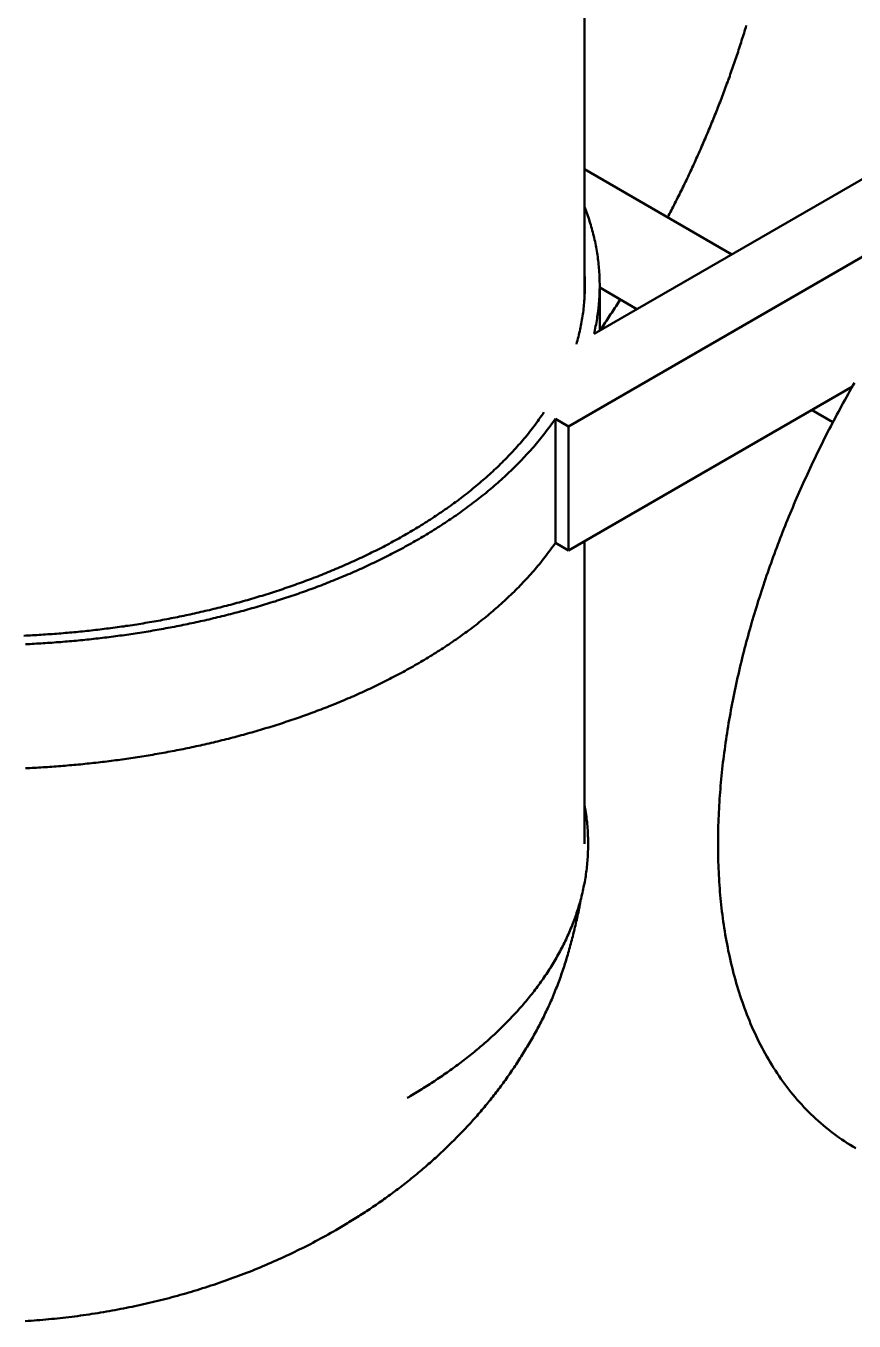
# Model space of a CAD drawing. Header units: millimetres. Extents: x 0 to 594, y 0 to 420.
# Drawn here: x 481.54 to 503.34, y 199.09 to 233.19 of the extents above; entities that cross this region are included whole.
import ezdxf

# ---------------------------------------------------------------- set-up
doc = ezdxf.new("R2010")
doc.units = ezdxf.units.MM
doc.layers.add('01-VISIBLE', color=7, linetype='CONTINUOUS', lineweight=50)

msp = doc.modelspace()

# ---------------------------------------------------------------- linework, layer by layer
at = {"layer": '01-VISIBLE'}
for p, q in [((496.247, 226.027), (496.247, 250.982)), ((496.498, 225.081), (509.453, 232.56)), ((495.822, 222.649), (507.545, 229.417)), ((496.247, 229.419), (500.129, 227.177)), ((496.647, 225.167), (496.647, 226.353)), ((496.647, 226.301), (497.629, 225.734)), ((495.822, 219.383), (503.3, 223.701)), ((502.225, 223.08), (502.785, 222.757)), ((495.481, 219.581), (495.481, 222.847)), ((495.481, 222.847), (495.822, 222.649)), ((495.822, 219.383), (495.822, 222.649)), ((496.247, 211.657), (496.247, 219.629)), ((495.481, 219.581), (495.822, 219.383))]:
    msp.add_line(p, q, dxfattribs=at)
for points in [[(500.506, 233.203), (500.492, 233.153), (500.476, 233.104), (500.461, 233.054), (500.446, 233.004), (500.431, 232.954), (500.415, 232.905), (500.4, 232.855), (500.384, 232.805), (500.368, 232.756), (500.352, 232.706), (500.337, 232.657), (500.321, 232.607), (500.304, 232.558), (500.288, 232.508), (500.272, 232.459), (500.255, 232.409), (500.239, 232.36), (500.222, 232.311), (500.206, 232.261), (500.189, 232.212), (500.172, 232.163), (500.155, 232.114), (500.138, 232.064), (500.121, 232.015), (500.103, 231.966), (500.086, 231.917), (500.069, 231.868), (500.051, 231.819), (500.033, 231.77), (500.016, 231.721), (499.998, 231.672), (499.98, 231.623), (499.962, 231.575), (499.944, 231.526), (499.926, 231.477), (499.907, 231.428), (499.889, 231.38), (499.871, 231.331), (499.852, 231.282), (499.833, 231.234), (499.815, 231.185), (499.796, 231.137), (499.777, 231.088), (499.758, 231.04), (499.739, 230.991), (499.72, 230.943), (499.701, 230.894), (499.681, 230.846), (499.662, 230.798), (499.642, 230.75), (499.623, 230.701), (499.603, 230.653), (499.583, 230.605), (499.563, 230.557), (499.543, 230.509), (499.523, 230.461), (499.503, 230.413), (499.483, 230.365), (499.463, 230.317), (499.442, 230.269), (499.422, 230.221), (499.401, 230.173), (499.381, 230.126), (499.36, 230.078), (499.339, 230.03), (499.318, 229.982), (499.297, 229.935), (499.276, 229.887), (499.255, 229.84), (499.234, 229.792), (499.212, 229.745), (499.191, 229.697), (499.169, 229.65), (499.148, 229.602), (499.126, 229.555), (499.104, 229.508), (499.083, 229.46), (499.061, 229.413), (499.039, 229.366), (499.017, 229.319), (498.994, 229.272), (498.972, 229.225), (498.95, 229.178), (498.928, 229.131), (498.905, 229.084), (498.882, 229.037), (498.86, 228.99), (498.837, 228.943), (498.814, 228.896), (498.791, 228.85), (498.768, 228.803), (498.745, 228.756), (498.722, 228.71), (498.699, 228.663), (498.676, 228.617), (498.652, 228.57), (498.629, 228.524), (498.605, 228.477), (498.582, 228.431), (498.558, 228.384), (498.534, 228.338), (498.51, 228.292), (498.486, 228.246), (498.462, 228.2), (498.438, 228.153)], [(496.647, 226.353), (496.647, 226.404), (496.646, 226.455), (496.645, 226.506), (496.643, 226.556), (496.641, 226.607), (496.638, 226.657), (496.635, 226.708), (496.632, 226.759), (496.628, 226.809), (496.623, 226.86), (496.618, 226.91), (496.613, 226.96), (496.607, 227.011), (496.601, 227.061), (496.594, 227.111), (496.587, 227.162), (496.579, 227.212), (496.571, 227.262), (496.563, 227.312), (496.554, 227.362), (496.544, 227.411), (496.534, 227.461), (496.524, 227.511), (496.513, 227.56), (496.502, 227.61), (496.49, 227.659), (496.478, 227.708), (496.466, 227.757), (496.453, 227.806), (496.439, 227.855), (496.425, 227.904), (496.411, 227.953), (496.397, 228.001), (496.382, 228.05), (496.366, 228.098), (496.35, 228.146), (496.334, 228.194), (496.317, 228.242), (496.3, 228.29), (496.283, 228.337), (496.265, 228.385), (496.247, 228.432)], [(496.257, 226.353), (496.257, 226.408), (496.256, 226.462), (496.254, 226.517), (496.252, 226.571), (496.25, 226.626), (496.247, 226.68)], [(496.033, 224.812), (496.047, 224.861), (496.06, 224.909), (496.073, 224.958), (496.086, 225.007), (496.098, 225.056), (496.11, 225.105), (496.121, 225.154), (496.132, 225.203), (496.143, 225.252), (496.153, 225.302), (496.162, 225.351), (496.172, 225.401), (496.18, 225.45), (496.188, 225.5), (496.196, 225.55), (496.203, 225.6), (496.21, 225.65), (496.217, 225.7), (496.223, 225.75), (496.228, 225.8), (496.233, 225.85), (496.238, 225.9), (496.242, 225.951), (496.245, 226.001), (496.248, 226.051), (496.251, 226.101), (496.253, 226.152), (496.255, 226.202), (496.256, 226.253), (496.257, 226.303), (496.257, 226.353)], [(496.498, 225.081), (496.51, 225.131), (496.521, 225.181), (496.531, 225.231), (496.541, 225.282), (496.551, 225.332), (496.56, 225.383), (496.569, 225.433), (496.578, 225.484), (496.585, 225.535), (496.593, 225.585), (496.6, 225.636), (496.606, 225.687), (496.612, 225.738), (496.618, 225.789), (496.623, 225.841), (496.627, 225.892), (496.631, 225.943), (496.635, 225.994), (496.638, 226.045), (496.641, 226.097), (496.643, 226.148), (496.645, 226.199), (496.646, 226.251), (496.647, 226.302), (496.647, 226.353)], [(497.188, 225.988), (497.161, 225.945), (497.133, 225.901), (497.105, 225.858), (497.077, 225.814), (497.049, 225.771), (497.021, 225.727), (496.993, 225.684), (496.965, 225.641), (496.936, 225.598), (496.908, 225.555), (496.88, 225.511), (496.851, 225.468), (496.823, 225.425), (496.794, 225.382), (496.765, 225.34), (496.736, 225.297), (496.708, 225.254), (496.679, 225.211), (496.65, 225.168)], [(503.356, 223.798), (503.313, 223.722), (503.269, 223.647), (503.226, 223.57), (503.184, 223.494), (503.141, 223.418), (503.099, 223.342), (503.057, 223.265), (503.015, 223.188), (502.973, 223.112), (502.932, 223.035), (502.891, 222.958), (502.85, 222.881), (502.809, 222.803), (502.768, 222.726), (502.728, 222.649), (502.688, 222.571), (502.648, 222.493), (502.609, 222.415), (502.569, 222.338), (502.53, 222.259), (502.491, 222.181), (502.452, 222.103), (502.414, 222.025), (502.376, 221.946), (502.338, 221.868), (502.3, 221.789), (502.262, 221.71), (502.225, 221.631), (502.188, 221.552), (502.151, 221.473), (502.114, 221.394), (502.078, 221.314), (502.042, 221.235), (502.006, 221.155), (501.97, 221.075), (501.935, 220.996), (501.899, 220.916), (501.864, 220.836), (501.83, 220.755), (501.795, 220.675), (501.761, 220.595), (501.727, 220.514), (501.693, 220.434), (501.66, 220.353), (501.626, 220.273), (501.593, 220.192), (501.56, 220.111), (501.528, 220.03), (501.496, 219.949), (501.463, 219.867), (501.432, 219.786), (501.4, 219.705), (501.369, 219.623), (501.338, 219.541), (501.307, 219.46), (501.276, 219.378), (501.246, 219.296), (501.216, 219.214), (501.186, 219.132), (501.157, 219.05), (501.128, 218.967), (501.099, 218.885), (501.07, 218.802), (501.041, 218.72), (501.013, 218.637), (500.985, 218.555), (500.958, 218.472), (500.93, 218.389), (500.903, 218.306), (500.876, 218.223), (500.85, 218.139), (500.823, 218.056), (500.797, 217.973), (500.772, 217.889), (500.746, 217.806), (500.721, 217.722), (500.696, 217.639), (500.671, 217.555), (500.647, 217.471), (500.623, 217.387), (500.599, 217.303), (500.576, 217.219), (500.552, 217.135), (500.53, 217.05), (500.507, 216.966), (500.485, 216.882), (500.463, 216.797), (500.441, 216.712), (500.419, 216.628), (500.398, 216.543), (500.377, 216.458), (500.357, 216.373), (500.337, 216.288), (500.317, 216.203), (500.297, 216.118), (500.278, 216.033), (500.259, 215.948), (500.24, 215.862), (500.222, 215.777), (500.204, 215.692), (500.186, 215.606), (500.169, 215.521), (500.152, 215.435), (500.135, 215.349), (500.119, 215.263), (500.103, 215.178), (500.087, 215.092), (500.072, 215.006), (500.056, 214.92), (500.042, 214.834), (500.027, 214.747), (500.013, 214.661), (500, 214.575), (499.986, 214.489), (499.973, 214.402), (499.961, 214.316), (499.949, 214.229), (499.937, 214.143), (499.925, 214.056), (499.914, 213.97), (499.903, 213.883), (499.893, 213.796), (499.883, 213.71), (499.873, 213.623), (499.864, 213.536), (499.855, 213.449), (499.846, 213.362), (499.838, 213.275), (499.831, 213.188), (499.823, 213.101), (499.816, 213.014), (499.81, 212.927), (499.804, 212.84), (499.798, 212.753), (499.793, 212.666), (499.788, 212.578), (499.783, 212.491), (499.779, 212.404), (499.776, 212.317), (499.773, 212.229), (499.77, 212.142), (499.768, 212.055), (499.766, 211.967), (499.764, 211.88), (499.764, 211.793), (499.763, 211.705), (499.763, 211.618), (499.763, 211.531), (499.764, 211.443), (499.766, 211.356), (499.768, 211.269), (499.77, 211.182), (499.773, 211.094), (499.776, 211.007), (499.78, 210.92), (499.784, 210.833), (499.789, 210.745), (499.794, 210.658), (499.8, 210.571), (499.807, 210.484), (499.813, 210.397), (499.821, 210.31), (499.829, 210.223), (499.837, 210.136), (499.846, 210.049), (499.856, 209.962), (499.866, 209.876), (499.877, 209.789), (499.888, 209.702), (499.9, 209.616), (499.912, 209.529), (499.925, 209.443), (499.939, 209.357), (499.953, 209.271), (499.968, 209.184), (499.983, 209.098), (500, 209.013), (500.016, 208.927), (500.033, 208.841), (500.051, 208.756), (500.07, 208.671), (500.089, 208.585), (500.109, 208.5), (500.13, 208.415), (500.151, 208.331), (500.173, 208.246), (500.195, 208.162), (500.219, 208.078), (500.243, 207.994), (500.267, 207.91), (500.293, 207.826), (500.319, 207.743), (500.346, 207.66), (500.373, 207.577), (500.402, 207.494), (500.431, 207.412), (500.46, 207.33), (500.491, 207.248), (500.522, 207.167), (500.554, 207.085), (500.587, 207.004), (500.621, 206.924), (500.655, 206.844), (500.691, 206.764), (500.727, 206.684), (500.764, 206.605), (500.801, 206.526), (500.84, 206.448), (500.879, 206.37), (500.92, 206.292), (500.961, 206.215), (501.003, 206.139), (501.045, 206.063), (501.089, 205.987), (501.133, 205.912), (501.179, 205.837), (501.225, 205.763), (501.272, 205.69), (501.32, 205.617), (501.369, 205.544), (501.419, 205.472), (501.469, 205.401), (501.521, 205.331), (501.573, 205.261), (501.626, 205.192), (501.681, 205.123), (501.736, 205.055), (501.792, 204.988), (501.849, 204.922), (501.906, 204.857), (501.965, 204.792), (502.024, 204.728), (502.085, 204.665), (502.146, 204.602), (502.208, 204.541), (502.271, 204.48), (502.335, 204.421), (502.399, 204.362), (502.465, 204.304), (502.531, 204.248), (502.598, 204.192), (502.666, 204.137), (502.735, 204.083), (502.805, 204.03), (502.875, 203.978), (502.946, 203.927), (503.018, 203.878), (503.09, 203.829), (503.163, 203.781), (503.237, 203.735), (503.312, 203.69), (503.387, 203.645)], [(495.18, 223.02), (495.148, 222.973), (495.115, 222.925), (495.082, 222.878), (495.049, 222.831), (495.016, 222.785), (494.982, 222.738), (494.947, 222.692), (494.913, 222.646), (494.878, 222.601), (494.843, 222.555), (494.807, 222.51), (494.772, 222.465), (494.735, 222.421), (494.699, 222.376), (494.662, 222.332), (494.625, 222.288), (494.588, 222.244), (494.55, 222.201), (494.512, 222.158), (494.474, 222.115), (494.436, 222.072), (494.397, 222.03), (494.358, 221.987), (494.319, 221.945), (494.28, 221.904), (494.24, 221.862), (494.2, 221.821), (494.16, 221.78), (494.119, 221.739), (494.079, 221.699), (494.038, 221.658), (493.997, 221.618), (493.955, 221.578), (493.914, 221.539), (493.872, 221.5), (493.83, 221.46), (493.787, 221.421), (493.745, 221.383), (493.702, 221.344), (493.659, 221.306), (493.616, 221.268), (493.573, 221.23), (493.529, 221.193), (493.486, 221.156), (493.442, 221.119), (493.398, 221.082), (493.354, 221.045), (493.309, 221.009), (493.264, 220.973), (493.22, 220.937), (493.175, 220.901), (493.13, 220.865), (493.084, 220.83), (493.039, 220.795), (492.993, 220.76), (492.947, 220.726), (492.901, 220.691), (492.855, 220.657), (492.809, 220.623), (492.762, 220.589), (492.716, 220.556), (492.669, 220.522), (492.622, 220.489), (492.575, 220.456), (492.528, 220.423), (492.48, 220.391), (492.433, 220.359), (492.385, 220.326), (492.338, 220.295), (492.29, 220.263), (492.242, 220.231), (492.194, 220.2), (492.145, 220.169), (492.097, 220.138), (492.048, 220.107), (492, 220.077), (491.951, 220.046), (491.902, 220.016), (491.853, 219.986), (491.804, 219.957), (491.754, 219.927), (491.705, 219.898), (491.656, 219.869), (491.606, 219.84), (491.556, 219.811), (491.506, 219.782), (491.457, 219.754), (491.406, 219.726), (491.356, 219.698), (491.306, 219.67), (491.256, 219.642), (491.205, 219.615), (491.155, 219.587), (491.104, 219.56), (491.053, 219.533), (491.003, 219.507), (490.952, 219.48), (490.901, 219.454), (490.849, 219.428), (490.798, 219.402), (490.747, 219.376), (490.696, 219.35), (490.644, 219.325), (490.593, 219.299), (490.541, 219.274), (490.489, 219.249), (490.437, 219.224), (490.385, 219.2), (490.333, 219.175), (490.281, 219.151), (490.229, 219.127), (490.177, 219.103), (490.125, 219.079), (490.072, 219.056), (490.02, 219.032), (489.967, 219.009), (489.915, 218.986), (489.862, 218.963), (489.809, 218.94), (489.757, 218.917), (489.704, 218.895), (489.651, 218.873), (489.598, 218.851), (489.545, 218.829), (489.492, 218.807), (489.438, 218.785), (489.385, 218.764), (489.332, 218.742), (489.278, 218.721), (489.225, 218.7), (489.171, 218.679), (489.118, 218.659), (489.064, 218.638), (489.01, 218.618), (488.957, 218.598), (488.903, 218.578), (488.849, 218.558), (488.795, 218.538), (488.741, 218.518), (488.687, 218.499), (488.633, 218.48), (488.579, 218.46), (488.525, 218.441), (488.47, 218.423), (488.416, 218.404), (488.362, 218.385), (488.307, 218.367), (488.253, 218.349), (488.198, 218.331), (488.144, 218.313), (488.089, 218.295), (488.034, 218.277), (487.98, 218.26), (487.925, 218.242), (487.87, 218.225), (487.815, 218.208), (487.76, 218.191), (487.705, 218.174), (487.65, 218.158), (487.595, 218.141), (487.54, 218.125), (487.485, 218.109), (487.43, 218.093), (487.375, 218.077), (487.32, 218.061), (487.264, 218.045), (487.209, 218.03), (487.154, 218.015), (487.098, 217.999), (487.043, 217.984), (486.987, 217.969), (486.932, 217.954), (486.876, 217.94), (486.821, 217.925), (486.765, 217.911), (486.71, 217.897), (486.654, 217.883), (486.598, 217.869), (486.542, 217.855), (486.487, 217.841), (486.431, 217.827), (486.375, 217.814), (486.319, 217.801), (486.263, 217.788), (486.207, 217.775), (486.151, 217.762), (486.095, 217.749), (486.039, 217.736), (485.983, 217.724), (485.927, 217.711), (485.871, 217.699), (485.815, 217.687), (485.759, 217.675), (485.702, 217.663), (485.646, 217.652), (485.59, 217.64), (485.534, 217.629), (485.477, 217.617), (485.421, 217.606), (485.365, 217.595), (485.308, 217.584), (485.252, 217.573), (485.195, 217.563), (485.139, 217.552), (485.082, 217.542), (485.026, 217.532), (484.969, 217.521), (484.913, 217.511), (484.856, 217.501), (484.8, 217.492), (484.743, 217.482), (484.686, 217.473), (484.63, 217.463), (484.573, 217.454), (484.516, 217.445), (484.46, 217.436), (484.403, 217.427), (484.346, 217.418), (484.289, 217.41), (484.232, 217.401), (484.176, 217.393), (484.119, 217.384), (484.062, 217.376), (484.005, 217.368), (483.948, 217.36), (483.891, 217.353), (483.834, 217.345), (483.777, 217.338), (483.72, 217.33), (483.663, 217.323), (483.606, 217.316), (483.549, 217.309), (483.492, 217.302), (483.435, 217.295), (483.378, 217.289), (483.321, 217.282), (483.264, 217.276), (483.207, 217.269), (483.15, 217.263), (483.093, 217.257), (483.036, 217.251), (482.978, 217.246), (482.921, 217.24), (482.864, 217.234), (482.807, 217.229), (482.75, 217.224), (482.692, 217.219), (482.635, 217.214), (482.578, 217.209), (482.521, 217.204), (482.464, 217.199), (482.406, 217.195), (482.349, 217.19), (482.292, 217.186), (482.234, 217.182), (482.177, 217.178), (482.12, 217.174), (482.063, 217.17), (482.005, 217.166), (481.948, 217.162), (481.891, 217.159), (481.833, 217.156), (481.776, 217.152), (481.719, 217.149), (481.661, 217.146), (481.604, 217.143), (481.546, 217.141), (481.489, 217.138)], [(495.481, 222.847), (495.447, 222.799), (495.414, 222.751), (495.38, 222.704), (495.346, 222.657), (495.311, 222.61), (495.276, 222.564), (495.241, 222.518), (495.205, 222.472), (495.169, 222.426), (495.133, 222.38), (495.097, 222.335), (495.06, 222.29), (495.023, 222.245), (494.985, 222.201), (494.948, 222.156), (494.91, 222.112), (494.871, 222.069), (494.833, 222.025), (494.794, 221.982), (494.755, 221.939), (494.716, 221.896), (494.676, 221.853), (494.636, 221.811), (494.596, 221.769), (494.556, 221.727), (494.515, 221.685), (494.474, 221.644), (494.433, 221.603), (494.392, 221.562), (494.35, 221.521), (494.308, 221.481), (494.266, 221.44), (494.224, 221.4), (494.182, 221.361), (494.139, 221.321), (494.096, 221.282), (494.053, 221.243), (494.009, 221.204), (493.966, 221.166), (493.922, 221.127), (493.878, 221.089), (493.834, 221.051), (493.79, 221.013), (493.745, 220.976), (493.701, 220.939), (493.656, 220.902), (493.611, 220.865), (493.565, 220.829), (493.52, 220.792), (493.474, 220.756), (493.429, 220.72), (493.383, 220.685), (493.337, 220.649), (493.29, 220.614), (493.244, 220.579), (493.197, 220.544), (493.15, 220.509), (493.103, 220.475), (493.056, 220.441), (493.009, 220.407), (492.962, 220.373), (492.914, 220.34), (492.867, 220.306), (492.819, 220.273), (492.771, 220.24), (492.723, 220.208), (492.674, 220.175), (492.626, 220.143), (492.578, 220.111), (492.529, 220.079), (492.48, 220.047), (492.431, 220.016), (492.382, 219.984), (492.333, 219.953), (492.284, 219.923), (492.234, 219.892), (492.185, 219.861), (492.135, 219.831), (492.085, 219.801), (492.036, 219.771), (491.986, 219.741), (491.935, 219.712), (491.885, 219.682), (491.835, 219.653), (491.784, 219.624), (491.734, 219.596), (491.683, 219.567), (491.632, 219.539), (491.582, 219.51), (491.531, 219.482), (491.479, 219.455), (491.428, 219.427), (491.377, 219.399), (491.326, 219.372), (491.274, 219.345), (491.223, 219.318), (491.171, 219.291), (491.119, 219.265), (491.067, 219.238), (491.015, 219.212), (490.963, 219.186), (490.911, 219.16), (490.859, 219.135), (490.807, 219.109), (490.755, 219.084), (490.702, 219.059), (490.65, 219.034), (490.597, 219.009), (490.544, 218.984), (490.492, 218.96), (490.439, 218.935), (490.386, 218.911), (490.333, 218.887), (490.28, 218.863), (490.227, 218.84), (490.173, 218.816), (490.12, 218.793), (490.067, 218.77), (490.013, 218.747), (489.96, 218.724), (489.906, 218.702), (489.852, 218.679), (489.799, 218.657), (489.745, 218.635), (489.691, 218.613), (489.637, 218.591), (489.583, 218.569), (489.529, 218.548), (489.475, 218.526), (489.421, 218.505), (489.367, 218.484), (489.312, 218.463), (489.258, 218.442), (489.204, 218.422), (489.149, 218.401), (489.095, 218.381), (489.04, 218.361), (488.985, 218.341), (488.931, 218.321), (488.876, 218.302), (488.821, 218.282), (488.766, 218.263), (488.711, 218.244), (488.656, 218.225), (488.601, 218.206), (488.546, 218.187), (488.491, 218.168), (488.436, 218.15), (488.381, 218.132), (488.326, 218.113), (488.27, 218.095), (488.215, 218.078), (488.16, 218.06), (488.104, 218.042), (488.049, 218.025), (487.993, 218.008), (487.937, 217.991), (487.882, 217.974), (487.826, 217.957), (487.77, 217.94), (487.715, 217.924), (487.659, 217.907), (487.603, 217.891), (487.547, 217.875), (487.491, 217.859), (487.435, 217.843), (487.379, 217.827), (487.323, 217.812), (487.267, 217.796), (487.211, 217.781), (487.155, 217.766), (487.099, 217.751), (487.042, 217.736), (486.986, 217.721), (486.93, 217.707), (486.873, 217.692), (486.817, 217.678), (486.761, 217.664), (486.704, 217.65), (486.648, 217.636), (486.591, 217.622), (486.535, 217.609), (486.478, 217.595), (486.421, 217.582), (486.365, 217.568), (486.308, 217.555), (486.251, 217.542), (486.195, 217.53), (486.138, 217.517), (486.081, 217.504), (486.024, 217.492), (485.967, 217.48), (485.911, 217.467), (485.854, 217.455), (485.797, 217.444), (485.74, 217.432), (485.683, 217.42), (485.626, 217.409), (485.569, 217.397), (485.512, 217.386), (485.455, 217.375), (485.397, 217.364), (485.34, 217.353), (485.283, 217.342), (485.226, 217.332), (485.169, 217.321), (485.111, 217.311), (485.054, 217.301), (484.997, 217.291), (484.94, 217.281), (484.882, 217.271), (484.825, 217.261), (484.768, 217.252), (484.71, 217.242), (484.653, 217.233), (484.595, 217.224), (484.538, 217.215), (484.48, 217.206), (484.423, 217.197), (484.365, 217.188), (484.308, 217.18), (484.25, 217.171), (484.193, 217.163), (484.135, 217.155), (484.077, 217.147), (484.02, 217.139), (483.962, 217.131), (483.905, 217.123), (483.847, 217.116), (483.789, 217.108), (483.731, 217.101), (483.674, 217.094), (483.616, 217.087), (483.558, 217.08), (483.501, 217.073), (483.443, 217.066), (483.385, 217.06), (483.327, 217.053), (483.269, 217.047), (483.211, 217.041), (483.154, 217.035), (483.096, 217.029), (483.038, 217.023), (482.98, 217.017), (482.922, 217.012), (482.864, 217.006), (482.806, 217.001), (482.748, 216.996), (482.69, 216.991), (482.632, 216.986), (482.574, 216.981), (482.517, 216.976), (482.459, 216.971), (482.401, 216.967), (482.343, 216.963), (482.285, 216.958), (482.227, 216.954), (482.168, 216.95), (482.11, 216.946), (482.052, 216.942), (481.994, 216.939), (481.936, 216.935), (481.878, 216.932), (481.82, 216.929), (481.762, 216.925), (481.704, 216.922), (481.646, 216.919), (481.588, 216.917), (481.53, 216.914)], [(481.53, 213.648), (481.588, 213.651), (481.646, 213.653), (481.704, 213.656), (481.762, 213.659), (481.82, 213.663), (481.878, 213.666), (481.936, 213.669), (481.994, 213.673), (482.052, 213.676), (482.11, 213.68), (482.168, 213.684), (482.227, 213.688), (482.285, 213.692), (482.343, 213.697), (482.401, 213.701), (482.459, 213.705), (482.517, 213.71), (482.574, 213.715), (482.632, 213.72), (482.69, 213.725), (482.748, 213.73), (482.806, 213.735), (482.864, 213.74), (482.922, 213.746), (482.98, 213.751), (483.038, 213.757), (483.096, 213.763), (483.154, 213.769), (483.211, 213.775), (483.269, 213.781), (483.327, 213.787), (483.385, 213.794), (483.443, 213.8), (483.501, 213.807), (483.558, 213.814), (483.616, 213.821), (483.674, 213.828), (483.731, 213.835), (483.789, 213.842), (483.847, 213.85), (483.905, 213.857), (483.962, 213.865), (484.02, 213.873), (484.077, 213.881), (484.135, 213.889), (484.193, 213.897), (484.25, 213.905), (484.308, 213.914), (484.365, 213.922), (484.423, 213.931), (484.48, 213.94), (484.538, 213.949), (484.595, 213.958), (484.653, 213.967), (484.71, 213.976), (484.768, 213.986), (484.825, 213.995), (484.882, 214.005), (484.94, 214.015), (484.997, 214.025), (485.054, 214.035), (485.111, 214.045), (485.169, 214.055), (485.226, 214.066), (485.283, 214.076), (485.34, 214.087), (485.397, 214.098), (485.455, 214.109), (485.512, 214.12), (485.569, 214.131), (485.626, 214.143), (485.683, 214.154), (485.74, 214.166), (485.797, 214.178), (485.854, 214.189), (485.911, 214.202), (485.967, 214.214), (486.024, 214.226), (486.081, 214.238), (486.138, 214.251), (486.195, 214.264), (486.251, 214.276), (486.308, 214.289), (486.365, 214.302), (486.421, 214.316), (486.478, 214.329), (486.535, 214.343), (486.591, 214.356), (486.648, 214.37), (486.704, 214.384), (486.761, 214.398), (486.817, 214.412), (486.873, 214.426), (486.93, 214.441), (486.986, 214.455), (487.042, 214.47), (487.099, 214.485), (487.155, 214.5), (487.211, 214.515), (487.267, 214.53), (487.323, 214.546), (487.379, 214.561), (487.435, 214.577), (487.491, 214.593), (487.547, 214.609), (487.603, 214.625), (487.659, 214.641), (487.715, 214.658), (487.77, 214.674), (487.826, 214.691), (487.882, 214.708), (487.937, 214.725), (487.993, 214.742), (488.049, 214.759), (488.104, 214.776), (488.16, 214.794), (488.215, 214.812), (488.27, 214.829), (488.326, 214.847), (488.381, 214.866), (488.436, 214.884), (488.491, 214.902), (488.546, 214.921), (488.601, 214.94), (488.656, 214.959), (488.711, 214.978), (488.766, 214.997), (488.821, 215.016), (488.876, 215.036), (488.931, 215.055), (488.985, 215.075), (489.04, 215.095), (489.095, 215.115), (489.149, 215.135), (489.204, 215.156), (489.258, 215.176), (489.312, 215.197), (489.367, 215.218), (489.421, 215.239), (489.475, 215.26), (489.529, 215.282), (489.583, 215.303), (489.637, 215.325), (489.691, 215.347), (489.745, 215.369), (489.799, 215.391), (489.852, 215.413), (489.906, 215.436), (489.96, 215.458), (490.013, 215.481), (490.067, 215.504), (490.12, 215.527), (490.173, 215.55), (490.227, 215.574), (490.28, 215.597), (490.333, 215.621), (490.386, 215.645), (490.439, 215.669), (490.492, 215.694), (490.544, 215.718), (490.597, 215.743), (490.65, 215.768), (490.702, 215.793), (490.755, 215.818), (490.807, 215.843), (490.859, 215.869), (490.911, 215.894), (490.963, 215.92), (491.015, 215.946), (491.067, 215.972), (491.119, 215.999), (491.171, 216.025), (491.223, 216.052), (491.274, 216.079), (491.326, 216.106), (491.377, 216.133), (491.428, 216.161), (491.479, 216.189), (491.531, 216.216), (491.582, 216.244), (491.632, 216.273), (491.683, 216.301), (491.734, 216.33), (491.784, 216.358), (491.835, 216.387), (491.885, 216.416), (491.935, 216.446), (491.986, 216.475), (492.036, 216.505), (492.085, 216.535), (492.135, 216.565), (492.185, 216.595), (492.234, 216.626), (492.284, 216.657), (492.333, 216.687), (492.382, 216.718), (492.431, 216.75), (492.48, 216.781), (492.529, 216.813), (492.578, 216.845), (492.626, 216.877), (492.674, 216.909), (492.723, 216.942), (492.771, 216.974), (492.819, 217.007), (492.867, 217.04), (492.914, 217.074), (492.962, 217.107), (493.009, 217.141), (493.056, 217.175), (493.103, 217.209), (493.15, 217.243), (493.197, 217.278), (493.244, 217.313), (493.29, 217.348), (493.337, 217.383), (493.383, 217.419), (493.429, 217.454), (493.474, 217.49), (493.52, 217.526), (493.565, 217.563), (493.611, 217.599), (493.656, 217.636), (493.701, 217.673), (493.745, 217.71), (493.79, 217.747), (493.834, 217.785), (493.878, 217.823), (493.922, 217.861), (493.966, 217.9), (494.009, 217.938), (494.053, 217.977), (494.096, 218.016), (494.139, 218.055), (494.182, 218.095), (494.224, 218.134), (494.266, 218.174), (494.308, 218.215), (494.35, 218.255), (494.392, 218.296), (494.433, 218.337), (494.474, 218.378), (494.515, 218.419), (494.556, 218.461), (494.596, 218.503), (494.636, 218.545), (494.676, 218.587), (494.716, 218.63), (494.755, 218.673), (494.794, 218.716), (494.833, 218.759), (494.871, 218.803), (494.91, 218.846), (494.948, 218.89), (494.985, 218.935), (495.023, 218.979), (495.06, 219.024), (495.097, 219.069), (495.133, 219.114), (495.169, 219.16), (495.205, 219.206), (495.241, 219.252), (495.276, 219.298), (495.311, 219.344), (495.346, 219.391), (495.38, 219.438), (495.414, 219.486), (495.447, 219.533), (495.481, 219.581)], [(496.343, 211.657), (496.343, 211.708), (496.342, 211.76), (496.341, 211.812), (496.339, 211.864), (496.337, 211.915), (496.334, 211.967), (496.331, 212.019), (496.327, 212.07), (496.323, 212.122), (496.319, 212.173), (496.314, 212.225), (496.308, 212.276), (496.302, 212.328), (496.296, 212.379), (496.289, 212.43), (496.281, 212.482), (496.273, 212.533), (496.265, 212.584), (496.256, 212.635), (496.247, 212.686)], [(491.575, 204.968), (491.619, 204.993), (491.662, 205.018), (491.705, 205.044), (491.748, 205.069), (491.791, 205.095), (491.834, 205.121), (491.877, 205.147), (491.919, 205.173), (491.962, 205.199), (492.004, 205.225), (492.047, 205.252), (492.089, 205.279), (492.131, 205.306), (492.173, 205.332), (492.215, 205.36), (492.257, 205.387), (492.299, 205.414), (492.341, 205.442), (492.382, 205.47), (492.424, 205.498), (492.465, 205.526), (492.507, 205.554), (492.548, 205.582), (492.589, 205.611), (492.63, 205.639), (492.671, 205.668), (492.712, 205.697), (492.752, 205.726), (492.793, 205.756), (492.833, 205.785), (492.873, 205.815), (492.914, 205.844), (492.954, 205.874), (492.994, 205.905), (493.033, 205.935), (493.073, 205.965), (493.113, 205.996), (493.152, 206.027), (493.192, 206.057), (493.231, 206.089), (493.27, 206.12), (493.309, 206.151), (493.348, 206.183), (493.386, 206.214), (493.425, 206.246), (493.463, 206.278), (493.501, 206.311), (493.539, 206.343), (493.577, 206.376), (493.615, 206.408), (493.653, 206.441), (493.69, 206.474), (493.728, 206.508), (493.765, 206.541), (493.802, 206.575), (493.839, 206.609), (493.875, 206.643), (493.912, 206.677), (493.948, 206.711), (493.985, 206.745), (494.021, 206.78), (494.057, 206.815), (494.092, 206.85), (494.128, 206.885), (494.163, 206.921), (494.198, 206.956), (494.233, 206.992), (494.268, 207.028), (494.303, 207.064), (494.337, 207.1), (494.372, 207.136), (494.406, 207.173), (494.44, 207.21), (494.473, 207.247), (494.507, 207.284), (494.54, 207.321), (494.573, 207.359), (494.606, 207.397), (494.639, 207.434), (494.671, 207.473), (494.703, 207.511), (494.735, 207.549), (494.767, 207.588), (494.799, 207.627), (494.83, 207.666), (494.861, 207.705), (494.892, 207.744), (494.923, 207.784), (494.953, 207.823), (494.983, 207.863), (495.013, 207.903), (495.043, 207.944), (495.072, 207.984), (495.101, 208.025), (495.13, 208.066), (495.159, 208.107), (495.187, 208.148), (495.215, 208.189), (495.243, 208.231), (495.271, 208.272), (495.298, 208.314), (495.325, 208.356), (495.352, 208.398), (495.379, 208.441), (495.405, 208.484), (495.431, 208.526), (495.456, 208.569), (495.482, 208.612), (495.507, 208.656), (495.531, 208.699), (495.556, 208.743), (495.58, 208.787), (495.604, 208.831), (495.627, 208.875), (495.65, 208.919), (495.673, 208.964), (495.696, 209.008), (495.718, 209.053), (495.74, 209.098), (495.761, 209.143), (495.782, 209.189), (495.803, 209.234), (495.824, 209.28), (495.844, 209.325), (495.864, 209.371), (495.883, 209.418), (495.902, 209.464), (495.921, 209.51), (495.939, 209.557), (495.957, 209.603), (495.975, 209.65), (495.992, 209.697), (496.009, 209.744), (496.025, 209.791), (496.041, 209.839), (496.057, 209.886), (496.072, 209.934), (496.087, 209.982), (496.102, 210.03), (496.116, 210.078), (496.13, 210.126), (496.143, 210.174), (496.156, 210.222), (496.168, 210.271), (496.18, 210.319), (496.192, 210.368), (496.203, 210.417), (496.214, 210.465), (496.225, 210.514), (496.234, 210.563), (496.244, 210.612), (496.253, 210.662), (496.262, 210.711), (496.27, 210.76), (496.278, 210.81), (496.285, 210.859), (496.292, 210.909), (496.299, 210.958), (496.305, 211.008), (496.31, 211.057), (496.316, 211.107), (496.32, 211.157), (496.325, 211.207), (496.328, 211.257), (496.332, 211.307), (496.335, 211.357), (496.337, 211.407), (496.339, 211.457), (496.341, 211.506), (496.342, 211.557), (496.343, 211.607), (496.343, 211.657)], [(496.149, 210.198), (496.141, 210.149), (496.133, 210.099), (496.125, 210.05), (496.116, 210.001), (496.106, 209.952), (496.097, 209.903), (496.087, 209.854), (496.076, 209.805), (496.066, 209.756), (496.055, 209.707), (496.044, 209.658), (496.032, 209.61), (496.021, 209.561), (496.009, 209.512), (495.997, 209.464), (495.986, 209.415), (495.974, 209.366), (495.962, 209.318), (495.949, 209.269), (495.937, 209.221), (495.925, 209.172), (495.912, 209.124), (495.899, 209.076), (495.886, 209.027), (495.873, 208.979), (495.86, 208.931), (495.847, 208.883), (495.833, 208.834), (495.819, 208.786), (495.805, 208.738), (495.791, 208.69), (495.777, 208.643), (495.762, 208.595), (495.747, 208.547), (495.732, 208.499), (495.717, 208.452), (495.701, 208.404), (495.686, 208.356), (495.67, 208.309), (495.654, 208.262), (495.637, 208.214), (495.621, 208.167), (495.604, 208.12), (495.587, 208.073), (495.569, 208.026), (495.552, 207.979), (495.534, 207.933), (495.516, 207.886), (495.497, 207.84), (495.479, 207.793), (495.46, 207.747), (495.441, 207.7), (495.422, 207.654), (495.402, 207.608), (495.383, 207.562), (495.363, 207.516), (495.342, 207.471), (495.322, 207.425), (495.301, 207.379), (495.28, 207.334), (495.259, 207.289), (495.238, 207.243), (495.216, 207.198), (495.195, 207.153), (495.173, 207.108), (495.15, 207.064), (495.128, 207.019), (495.105, 206.974), (495.082, 206.93), (495.059, 206.885), (495.036, 206.841), (495.012, 206.797), (494.989, 206.753), (494.965, 206.709), (494.941, 206.665), (494.916, 206.621), (494.892, 206.578), (494.867, 206.534), (494.842, 206.491), (494.817, 206.448), (494.792, 206.404), (494.767, 206.361), (494.741, 206.318), (494.715, 206.276), (494.689, 206.233), (494.663, 206.19), (494.637, 206.148), (494.61, 206.105), (494.584, 206.063), (494.557, 206.021), (494.53, 205.978), (494.503, 205.936), (494.475, 205.895), (494.448, 205.853), (494.42, 205.811), (494.392, 205.77), (494.364, 205.728), (494.336, 205.687), (494.308, 205.646), (494.279, 205.604), (494.251, 205.563), (494.222, 205.522), (494.193, 205.482), (494.164, 205.441), (494.135, 205.4), (494.105, 205.36), (494.076, 205.32), (494.046, 205.279), (494.016, 205.239), (493.986, 205.199), (493.956, 205.16), (493.925, 205.12), (493.895, 205.08), (493.864, 205.041), (493.833, 205.001), (493.802, 204.962), (493.771, 204.923), (493.74, 204.884), (493.708, 204.845), (493.676, 204.806), (493.645, 204.768), (493.613, 204.729), (493.581, 204.691), (493.548, 204.653), (493.516, 204.615), (493.483, 204.577), (493.451, 204.539), (493.418, 204.501), (493.385, 204.463), (493.352, 204.426), (493.319, 204.389), (493.285, 204.351), (493.252, 204.314), (493.218, 204.277), (493.184, 204.24), (493.15, 204.204), (493.116, 204.167), (493.082, 204.131), (493.047, 204.094), (493.013, 204.058), (492.978, 204.022), (492.943, 203.986), (492.908, 203.951), (492.873, 203.915), (492.838, 203.879), (492.802, 203.844), (492.767, 203.809), (492.731, 203.774), (492.696, 203.739), (492.66, 203.704), (492.624, 203.669), (492.588, 203.635), (492.551, 203.6), (492.515, 203.566), (492.478, 203.532), (492.442, 203.497), (492.405, 203.464), (492.368, 203.43), (492.331, 203.396), (492.294, 203.363), (492.257, 203.329), (492.219, 203.296), (492.182, 203.263), (492.144, 203.23), (492.107, 203.197), (492.069, 203.164), (492.031, 203.131), (491.993, 203.099), (491.955, 203.067), (491.917, 203.034), (491.878, 203.002), (491.84, 202.97), (491.801, 202.939), (491.762, 202.907), (491.724, 202.875), (491.685, 202.844), (491.646, 202.813), (491.607, 202.781), (491.567, 202.75), (491.528, 202.719), (491.489, 202.689), (491.449, 202.658), (491.409, 202.628), (491.37, 202.597), (491.33, 202.567), (491.29, 202.537), (491.25, 202.507), (491.21, 202.477), (491.169, 202.447), (491.129, 202.418), (491.089, 202.388), (491.048, 202.359), (491.007, 202.33), (490.967, 202.301), (490.926, 202.272), (490.885, 202.243), (490.844, 202.214), (490.803, 202.186), (490.762, 202.157), (490.72, 202.129), (490.679, 202.101), (490.638, 202.073), (490.596, 202.045), (490.554, 202.018), (490.513, 201.99), (490.471, 201.962), (490.429, 201.935), (490.387, 201.908), (490.345, 201.881), (490.303, 201.854), (490.261, 201.827), (490.218, 201.8), (490.176, 201.774), (490.133, 201.748), (490.091, 201.721), (490.048, 201.695), (490.005, 201.669), (489.963, 201.643), (489.92, 201.618), (489.877, 201.592), (489.834, 201.566), (489.79, 201.541), (489.747, 201.516), (489.704, 201.491)], [(481.528, 199.094), (481.605, 199.099), (481.681, 199.104), (481.758, 199.11), (481.834, 199.116), (481.911, 199.122), (481.987, 199.128), (482.064, 199.135), (482.14, 199.142), (482.217, 199.15), (482.293, 199.157), (482.369, 199.165), (482.446, 199.173), (482.522, 199.182), (482.598, 199.19), (482.674, 199.2), (482.751, 199.209), (482.827, 199.219), (482.903, 199.228), (482.979, 199.239), (483.055, 199.249), (483.131, 199.26), (483.207, 199.271), (483.283, 199.283), (483.358, 199.294), (483.434, 199.306), (483.51, 199.319), (483.586, 199.331), (483.661, 199.344), (483.737, 199.357), (483.812, 199.371), (483.888, 199.384), (483.963, 199.398), (484.039, 199.413), (484.114, 199.427), (484.189, 199.442), (484.265, 199.457), (484.34, 199.473), (484.415, 199.489), (484.49, 199.505), (484.565, 199.521), (484.64, 199.538), (484.715, 199.555), (484.789, 199.572), (484.864, 199.59), (484.939, 199.608), (485.013, 199.626), (485.088, 199.644), (485.162, 199.663), (485.236, 199.682), (485.311, 199.701), (485.385, 199.721), (485.459, 199.741), (485.533, 199.761), (485.607, 199.782), (485.681, 199.803), (485.755, 199.824), (485.828, 199.845), (485.902, 199.867), (485.975, 199.889), (486.049, 199.911), (486.122, 199.934), (486.195, 199.957), (486.268, 199.98), (486.341, 200.004), (486.414, 200.028), (486.487, 200.052), (486.56, 200.076), (486.633, 200.101), (486.705, 200.126), (486.778, 200.151), (486.85, 200.177), (486.922, 200.203), (486.994, 200.229), (487.066, 200.256), (487.138, 200.283), (487.21, 200.31), (487.282, 200.337), (487.353, 200.365), (487.425, 200.393), (487.496, 200.421), (487.567, 200.45), (487.638, 200.479), (487.709, 200.508), (487.78, 200.538), (487.851, 200.568), (487.921, 200.598), (487.991, 200.628), (488.062, 200.659), (488.132, 200.69), (488.202, 200.722), (488.272, 200.753), (488.342, 200.785), (488.411, 200.818), (488.481, 200.85), (488.55, 200.883), (488.619, 200.917), (488.688, 200.95), (488.757, 200.984), (488.826, 201.018), (488.894, 201.053), (488.963, 201.088), (489.031, 201.123), (489.099, 201.158), (489.167, 201.194), (489.235, 201.23), (489.302, 201.266), (489.37, 201.303), (489.437, 201.34), (489.504, 201.377), (489.571, 201.415), (489.637, 201.453), (489.704, 201.491)]]:
    msp.add_lwpolyline(points, dxfattribs=at)

doc.saveas('drawing.dxf')
